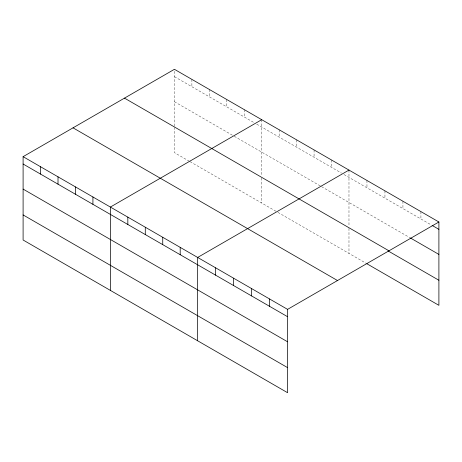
<?xml version="1.0" encoding="UTF-8"?>
<svg xmlns="http://www.w3.org/2000/svg" width="462" height="462" viewBox="0 0 462 462"><rect width="100%" height="100%" fill="white"/><g stroke="black" fill="none" stroke-linecap="round" stroke-linejoin="round"><path stroke-width="0.35" stroke-dasharray="2.31 1.73" d="M174.428 126.126L174.428 69.3M174.428 76.652L254.221 122.719M256.716 124.157L341.499 173.106M343.994 174.544L431.456 225.046M174.428 101.727L233.651 135.915M234.274 136.278L320.928 186.307M321.552 186.665L409.754 237.589M189.391 161.278L174.428 152.639L174.428 127.564M190.015 161.636L277.287 212.023M277.91 212.381L366.961 263.796M420.917 211.608L420.917 218.959M402.933 201.23L402.933 208.576M384.95 190.846L384.95 198.192M366.961 180.463L366.961 187.809M348.977 170.08L348.977 226.184M348.977 228.338L348.977 253.413M331.525 160.002L331.525 167.348M314.068 149.925L314.068 157.271M296.616 139.847L296.616 147.193M279.158 129.77L279.158 137.116M261.706 119.693L261.706 175.797M261.706 177.951L261.706 203.026M244.248 109.615L244.248 116.961M226.796 99.532L226.796 106.884M209.338 89.455L209.338 96.806M191.886 79.377L191.886 86.729"/><path stroke-width="0.69" d="M23.1 156.67L287.572 309.361L287.572 392.7L23.1 240.009L23.1 156.67L174.428 69.3L438.9 221.991L438.9 305.33L366.961 263.796M261.706 119.693L110.378 207.057L110.378 290.396M348.977 170.08L197.649 257.45L197.649 340.783M287.572 309.361L438.9 221.991M432.08 225.404L438.9 229.343M410.372 237.947L438.9 254.418M124.492 98.135L388.964 250.826M388.051 250.895L438.9 280.255M73.036 127.841L337.508 280.532M23.1 164.016L287.572 316.707M23.1 189.097L287.572 341.788M23.1 214.928L287.572 367.619M269.589 298.978L269.589 306.323M251.605 288.594L251.605 295.946M233.622 278.211L233.622 285.562M215.633 267.827L215.633 275.179M180.197 247.366L180.197 254.718M162.74 237.289L162.74 244.641M145.287 227.212L145.287 234.563M127.83 217.134L127.83 224.486M92.92 196.979L92.92 204.325M75.468 186.902L75.468 194.248M58.01 176.825L58.01 184.171M40.558 166.747L40.558 174.093"/></g></svg>
